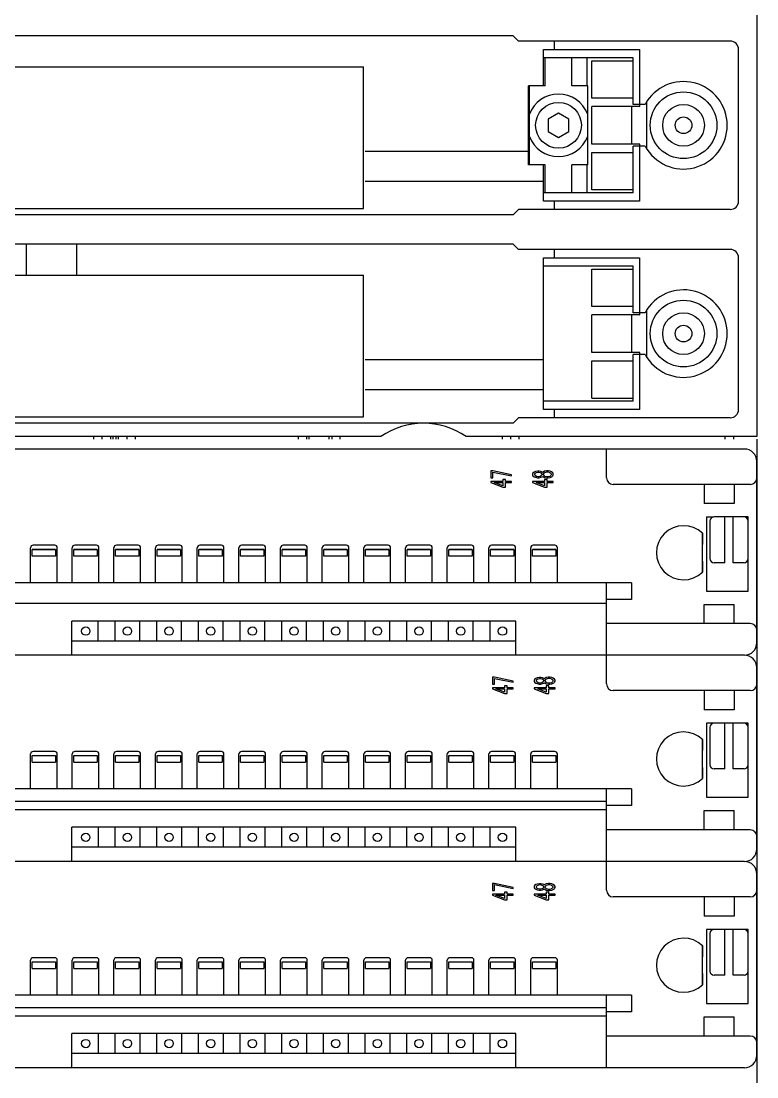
# Model space of a CAD drawing. Extents: x 10 to 610, y -247 to 1644.
# Drawn here: x 246.53 to 262.95, y 136.3 to 159.87 of the extents above; entities that cross this region are included whole.
import ezdxf

# ---------------------------------------------------------------- set-up
doc = ezdxf.new("R2010")
doc.units = 0
doc.header["$LTSCALE"] = 5
doc.header["$MEASUREMENT"] = 0
doc.layers.get('0').update_dxf_attribs({"linetype": 'CONTINUOUS'})

# ---------------------------------------------------------------- blocks, each defined once
blk = doc.blocks.new('L50')
at = {"color": 7, "linetype": 'Continuous'}
for p, q in [((287, 466.1), (287, 316.4)), ((257.75, 364.5), (78.6, 364.5)), ((257.75, 364.5), (258.4, 363.85)), ((283.8, 363.85), (258.4, 363.85)), ((262.7, 362.85), (262.7, 363.85)), ((261.4, 358.5), (261.4, 362.85)), ((261.4, 362.85), (272.9, 362.85)), ((272.9, 362.85), (272.9, 356.25)), ((284.8, 344.65), (284.8, 362.85)), ((272.15, 361.85), (261.4, 361.85)), ((261.6, 358.5), (261.6, 361.85)), ((264.8, 358.5), (264.8, 361.85)), ((266.6, 361.85), (266.6, 358.5)), ((267.2, 357), (267.2, 361.5)), ((267.2, 361.5), (272.15, 361.5)), ((272.15, 356.25), (272.15, 361.85)), ((101.2, 360.75), (239.8, 360.75)), ((239.8, 343.75), (239.8, 360.75)), ((259.6, 349), (259.6, 358.5)), ((261.6, 358.5), (259.6, 358.5)), ((259.7, 349), (259.7, 358.5)), ((266.7, 358.5), (264.8, 358.5)), ((266.7, 349), (266.7, 358.5)), ((272.15, 357), (267.2, 357)), ((273.58, 356.25), (272.15, 356.25)), ((272.95, 356), (272.95, 356.25)), ((273.8, 350.95), (273.8, 356.55)), ((263.2, 355.2), (261.95, 354.48)), ((264.45, 354.48), (263.2, 355.2)), ((267.2, 351.5), (267.2, 356)), ((272.95, 356), (267.2, 356)), ((271.99, 351.5), (271.99, 356)), ((272.86, 356.01), (272.95, 356.03)), ((261.95, 354.48), (261.95, 353.02)), ((264.45, 353.02), (264.45, 354.48)), ((261.95, 353.02), (263.2, 352.3)), ((263.2, 352.3), (264.45, 353.02)), ((272.95, 351.5), (267.2, 351.5)), ((272.15, 345.65), (272.15, 351.25)), ((273.58, 351.25), (272.15, 351.25)), ((272.95, 351.47), (272.86, 351.49)), ((272.9, 351.25), (272.9, 344.65)), ((272.95, 351.25), (272.95, 351.5)), ((240, 350.65), (259.6, 350.65)), ((267.2, 346), (267.2, 350.5)), ((267.2, 350.5), (272.15, 350.5)), ((261.6, 349), (259.6, 349)), ((261.4, 344.65), (261.4, 349)), ((261.6, 345.65), (261.6, 349)), ((264.8, 345.65), (264.8, 349)), ((266.7, 349), (264.8, 349)), ((266.6, 349), (266.6, 345.65)), ((240, 347.05), (261.4, 347.05)), ((272.15, 346), (267.2, 346)), ((272.15, 345.65), (261.4, 345.65)), ((272.9, 344.65), (261.4, 344.65)), ((262.7, 343.65), (262.7, 344.65)), ((101.2, 343.75), (239.8, 343.75)), ((257.75, 343), (258.4, 343.65)), ((283.8, 343.65), (258.4, 343.65)), ((257.75, 343), (78.6, 343)), ((257.75, 339.5), (78.6, 339.5)), ((199.35, 339.5), (199.35, 335.75)), ((205.35, 339.5), (205.35, 335.75)), ((257.75, 339.5), (258.4, 338.85)), ((283.8, 338.85), (258.4, 338.85)), ((262.7, 337.85), (262.7, 338.85)), ((261.4, 319.65), (261.4, 337.85)), ((261.4, 337.85), (272.9, 337.85)), ((272.9, 337.85), (272.9, 331.25)), ((284.8, 319.65), (284.8, 337.85)), ((272.15, 336.85), (261.4, 336.85)), ((267.2, 332), (267.2, 336.5)), ((267.2, 336.5), (272.15, 336.5)), ((272.15, 331.25), (272.15, 336.85)), ((101.2, 335.75), (239.8, 335.75)), ((239.8, 318.75), (239.8, 335.75)), ((272.15, 332), (267.2, 332)), ((267.2, 326.5), (267.2, 331)), ((272.95, 331), (267.2, 331)), ((271.99, 326.5), (271.99, 331)), ((273.58, 331.25), (272.15, 331.25)), ((272.86, 331.01), (272.95, 331.03)), ((272.95, 331), (272.95, 331.25)), ((273.8, 325.95), (273.8, 331.55)), ((240, 325.65), (261.4, 325.65)), ((272.95, 326.5), (267.2, 326.5)), ((272.15, 320.65), (272.15, 326.25)), ((273.58, 326.25), (272.15, 326.25)), ((272.95, 326.47), (272.86, 326.49)), ((272.9, 326.25), (272.9, 319.65)), ((272.95, 326.25), (272.95, 326.5)), ((267.2, 321), (267.2, 325.5)), ((267.2, 325.5), (272.15, 325.5)), ((240, 322.05), (261.4, 322.05)), ((272.15, 320.65), (261.4, 320.65)), ((267.2, 321), (272.15, 321)), ((272.9, 319.65), (261.4, 319.65)), ((262.7, 318.65), (262.7, 319.65)), ((101.2, 318.75), (239.8, 318.75)), ((257.75, 318), (258.4, 318.65)), ((283.8, 318.65), (258.4, 318.65)), ((257.75, 318), (78.6, 318)), ((241.88, 316.4), (68.6, 316.4)), ((207.45, 316.1), (207.45, 316.4)), ((208.45, 316.1), (208.45, 316.4)), ((209.49, 316.1), (209.49, 316.4)), ((209.78, 316.1), (209.78, 316.4)), ((210.12, 316.1), (210.12, 316.4)), ((210.41, 316.1), (210.41, 316.4)), ((211.45, 316.1), (211.45, 316.4)), ((212.45, 316.1), (212.45, 316.4)), ((232, 316.1), (232, 316.4)), ((233, 316.1), (233, 316.4)), ((233.3, 316.1), (233.3, 316.4)), ((235.7, 316.1), (235.7, 316.4)), ((236, 316.4), (236, 316.1)), ((237, 316.1), (237, 316.4)), ((287, 316.4), (252.12, 316.4)), ((256.5, 316.1), (256.5, 316.4)), ((257.5, 316.1), (257.5, 316.4)), ((258.5, 316.1), (258.5, 316.4)), ((283.2, 316.1), (283.2, 316.4)), ((284.2, 316.4), (284.2, 316.1)), ((287, 316.1), (287, 166.4)), ((285.5, 314.9), (-1.5, 314.9)), ((268.96, 311.45), (268.96, 314.9)), ((287, 291.65), (287, 313.4)), ((255.34, 312.28), (255.07, 312.28)), ((255.07, 312.28), (255.07, 311.44)), ((257.57, 311.81), (255.34, 312.28)), ((255.34, 312.14), (257.55, 311.68)), ((255.34, 311.44), (255.34, 312.14)), ((257.57, 311.67), (257.57, 311.81)), ((260.13, 312.02), (260.07, 311.9)), ((260.07, 311.9), (260.07, 311.81)), ((260.07, 311.81), (260.13, 311.69)), ((260.29, 312.14), (260.13, 312.02)), ((260.13, 311.69), (260.29, 311.58)), ((260.45, 312.21), (260.29, 312.14)), ((260.34, 311.9), (260.39, 312)), ((260.34, 311.81), (260.34, 311.9)), ((260.39, 311.72), (260.34, 311.81)), ((260.39, 312), (260.55, 312.09)), ((260.55, 311.62), (260.39, 311.72)), ((260.71, 312.25), (260.45, 312.21)), ((260.55, 312.09), (260.71, 312.14)), ((260.87, 312.25), (260.71, 312.25)), ((260.71, 312.14), (260.82, 312.14)), ((260.82, 312.14), (260.98, 312.09)), ((261.09, 312.21), (260.87, 312.25)), ((260.98, 312.09), (261.14, 312)), ((261.14, 311.72), (260.98, 311.62)), ((261.24, 312.14), (261.09, 312.21)), ((261.14, 312), (261.19, 311.9)), ((261.19, 311.81), (261.14, 311.72)), ((261.19, 311.9), (261.19, 311.81)), ((261.3, 312.09), (261.24, 312.14)), ((261.35, 312.14), (261.3, 312.09)), ((261.51, 312.23), (261.35, 312.14)), ((261.4, 311.9), (261.46, 312)), ((261.4, 311.81), (261.4, 311.9)), ((261.46, 311.72), (261.4, 311.81)), ((261.46, 312), (261.56, 312.09)), ((261.56, 311.62), (261.46, 311.72)), ((261.78, 312.28), (261.51, 312.23)), ((261.56, 312.09), (261.78, 312.16)), ((261.94, 312.28), (261.78, 312.28)), ((261.78, 312.16), (261.94, 312.16)), ((262.2, 312.23), (261.94, 312.28)), ((261.94, 312.16), (262.15, 312.09)), ((262.15, 312.09), (262.26, 312)), ((262.26, 311.72), (262.15, 311.62)), ((262.36, 312.16), (262.2, 312.23)), ((262.26, 312), (262.31, 311.9)), ((262.31, 311.81), (262.26, 311.72)), ((262.31, 311.9), (262.31, 311.81)), ((262.52, 312.04), (262.37, 312.15)), ((262.57, 311.93), (262.52, 312.04)), ((262.52, 311.67), (262.57, 311.79)), ((262.57, 311.79), (262.57, 311.93)), ((255.07, 311.44), (255.34, 311.44)), ((256.51, 311.02), (255.07, 311.02)), ((255.07, 311.02), (255.07, 310.87)), ((255.07, 310.87), (256.51, 310.31)), ((255.5, 310.87), (256.51, 310.87)), ((256.51, 310.48), (255.5, 310.87)), ((256.83, 311.25), (256.51, 311.25)), ((256.51, 311.25), (256.51, 311.02)), ((256.51, 310.87), (256.51, 310.48)), ((256.83, 311.02), (256.83, 311.25)), ((257.57, 311.02), (256.83, 311.02)), ((256.83, 310.87), (257.57, 310.87)), ((256.83, 310.31), (256.83, 310.87)), ((257.57, 310.87), (257.57, 311.02)), ((261.51, 311.02), (260.07, 311.02)), ((260.07, 311.02), (260.07, 310.87)), ((260.07, 310.87), (261.51, 310.31)), ((260.29, 311.58), (260.45, 311.51)), ((260.45, 311.51), (260.69, 311.46)), ((260.5, 310.87), (261.51, 310.87)), ((261.51, 310.48), (260.5, 310.87)), ((260.71, 311.58), (260.55, 311.62)), ((260.82, 311.58), (260.71, 311.58)), ((260.71, 311.46), (260.87, 311.46)), ((260.98, 311.62), (260.82, 311.58)), ((260.87, 311.46), (261.09, 311.51)), ((261.09, 311.51), (261.24, 311.58)), ((261.24, 311.58), (261.3, 311.62)), ((261.3, 311.62), (261.35, 311.58)), ((261.35, 311.58), (261.51, 311.48)), ((261.51, 311.48), (261.78, 311.44)), ((261.83, 311.25), (261.51, 311.25)), ((261.51, 311.25), (261.51, 311.02)), ((261.51, 310.87), (261.51, 310.48)), ((261.78, 311.55), (261.56, 311.62)), ((261.94, 311.55), (261.78, 311.55)), ((261.78, 311.44), (261.94, 311.44)), ((261.83, 311.02), (261.83, 311.25)), ((262.57, 311.02), (261.83, 311.02)), ((261.83, 310.87), (262.57, 310.87)), ((261.83, 310.31), (261.83, 310.87)), ((262.15, 311.62), (261.94, 311.55)), ((261.94, 311.44), (262.2, 311.48)), ((262.2, 311.48), (262.36, 311.55)), ((262.36, 311.55), (262.49, 311.65)), ((262.57, 310.87), (262.57, 311.02)), ((286.2, 310.65), (269.76, 310.65)), ((280.66, 310.65), (280.66, 308.35)), ((284.26, 310.65), (284.26, 308.35)), ((256.51, 310.31), (256.83, 310.31)), ((261.51, 310.31), (261.83, 310.31)), ((284.26, 308.35), (280.66, 308.35)), ((280.96, 306.75), (281.81, 306.75)), ((280.96, 306.75), (280.96, 297.85)), ((285.46, 306.75), (281.86, 306.75)), ((283.16, 301.25), (283.16, 306.75)), ((284.16, 301.25), (284.16, 306.75)), ((285.96, 306.75), (285.51, 306.75)), ((285.96, 297.85), (285.96, 306.75)), ((281.36, 306.25), (281.36, 301.75)), ((280.46, 300.1), (280.46, 304.81)), ((280.46, 304.79), (280.46, 303.46)), ((199.86, 298.85), (199.86, 303.05)), ((200.06, 302.87), (202.86, 302.87)), ((200.06, 302.85), (202.86, 302.85)), ((200.06, 302.05), (200.06, 302.85)), ((202.76, 303.35), (200.16, 303.35)), ((202.86, 302.85), (202.86, 302.05)), ((203.06, 298.85), (203.06, 303.05)), ((204.86, 298.85), (204.86, 303.05)), ((205.06, 302.87), (207.86, 302.87)), ((205.06, 302.85), (207.86, 302.85)), ((205.06, 302.05), (205.06, 302.85)), ((207.76, 303.35), (205.16, 303.35)), ((207.86, 302.85), (207.86, 302.05)), ((208.06, 298.85), (208.06, 303.05)), ((209.86, 298.85), (209.86, 303.05)), ((210.06, 302.87), (212.86, 302.87)), ((210.06, 302.85), (212.86, 302.85)), ((210.06, 302.05), (210.06, 302.85)), ((212.76, 303.35), (210.16, 303.35)), ((212.86, 302.85), (212.86, 302.05)), ((213.06, 298.85), (213.06, 303.05)), ((214.86, 298.85), (214.86, 303.05)), ((215.06, 302.87), (217.86, 302.87)), ((215.06, 302.85), (217.86, 302.85)), ((215.06, 302.05), (215.06, 302.85)), ((217.76, 303.35), (215.16, 303.35)), ((217.86, 302.85), (217.86, 302.05)), ((218.06, 298.85), (218.06, 303.05)), ((219.86, 298.85), (219.86, 303.05)), ((220.06, 302.87), (222.86, 302.87)), ((220.06, 302.85), (222.86, 302.85)), ((220.06, 302.05), (220.06, 302.85)), ((222.76, 303.35), (220.16, 303.35)), ((222.86, 302.85), (222.86, 302.05)), ((223.06, 298.85), (223.06, 303.05)), ((224.86, 298.85), (224.86, 303.05)), ((225.06, 302.87), (227.86, 302.87)), ((225.06, 302.85), (227.86, 302.85)), ((225.06, 302.05), (225.06, 302.85)), ((227.76, 303.35), (225.16, 303.35)), ((227.86, 302.85), (227.86, 302.05)), ((228.06, 298.85), (228.06, 303.05)), ((229.86, 298.85), (229.86, 303.05)), ((230.06, 302.87), (232.86, 302.87)), ((230.06, 302.85), (232.86, 302.85)), ((230.06, 302.05), (230.06, 302.85)), ((232.76, 303.35), (230.16, 303.35)), ((232.86, 302.85), (232.86, 302.05)), ((233.06, 298.85), (233.06, 303.05)), ((234.86, 298.85), (234.86, 303.05)), ((235.06, 302.87), (237.86, 302.87)), ((235.06, 302.85), (237.86, 302.85)), ((235.06, 302.05), (235.06, 302.85)), ((237.76, 303.35), (235.16, 303.35)), ((237.86, 302.85), (237.86, 302.05)), ((238.06, 298.85), (238.06, 303.05)), ((239.86, 298.85), (239.86, 303.05)), ((240.06, 302.87), (242.86, 302.87)), ((240.06, 302.85), (242.86, 302.85)), ((240.06, 302.05), (240.06, 302.85)), ((242.76, 303.35), (240.16, 303.35)), ((242.86, 302.85), (242.86, 302.05)), ((243.06, 298.85), (243.06, 303.05)), ((244.86, 298.85), (244.86, 303.05)), ((245.06, 302.87), (247.86, 302.87)), ((245.06, 302.85), (247.86, 302.85)), ((245.06, 302.05), (245.06, 302.85)), ((247.76, 303.35), (245.16, 303.35)), ((247.86, 302.85), (247.86, 302.05)), ((248.06, 298.85), (248.06, 303.05)), ((249.86, 298.85), (249.86, 303.05)), ((250.06, 302.87), (252.86, 302.87)), ((250.06, 302.85), (252.86, 302.85)), ((250.06, 302.05), (250.06, 302.85)), ((252.76, 303.35), (250.16, 303.35)), ((252.86, 302.85), (252.86, 302.05)), ((253.06, 298.85), (253.06, 303.05)), ((254.86, 298.85), (254.86, 303.05)), ((255.06, 302.87), (257.86, 302.87)), ((255.06, 302.85), (257.86, 302.85)), ((255.06, 302.05), (255.06, 302.85)), ((257.76, 303.35), (255.16, 303.35)), ((257.86, 302.85), (257.86, 302.05)), ((258.06, 298.85), (258.06, 303.05)), ((259.86, 298.85), (259.86, 303.05)), ((260.06, 302.87), (262.86, 302.87)), ((260.06, 302.85), (262.86, 302.85)), ((260.06, 302.05), (260.06, 302.85)), ((262.76, 303.35), (260.16, 303.35)), ((262.86, 302.85), (262.86, 302.05)), ((263.06, 298.85), (263.06, 303.05)), ((202.86, 302.05), (200.06, 302.05)), ((202.86, 302.03), (200.06, 302.03)), ((207.86, 302.05), (205.06, 302.05)), ((207.86, 302.03), (205.06, 302.03)), ((212.86, 302.05), (210.06, 302.05)), ((212.86, 302.03), (210.06, 302.03)), ((217.86, 302.05), (215.06, 302.05)), ((217.86, 302.03), (215.06, 302.03)), ((222.86, 302.05), (220.06, 302.05)), ((222.86, 302.03), (220.06, 302.03)), ((227.86, 302.05), (225.06, 302.05)), ((227.86, 302.03), (225.06, 302.03)), ((232.86, 302.05), (230.06, 302.05)), ((232.86, 302.03), (230.06, 302.03)), ((237.86, 302.05), (235.06, 302.05)), ((237.86, 302.03), (235.06, 302.03)), ((242.86, 302.05), (240.06, 302.05)), ((242.86, 302.03), (240.06, 302.03)), ((247.86, 302.05), (245.06, 302.05)), ((247.86, 302.03), (245.06, 302.03)), ((252.86, 302.05), (250.06, 302.05)), ((252.86, 302.03), (250.06, 302.03)), ((257.86, 302.05), (255.06, 302.05)), ((257.86, 302.03), (255.06, 302.03)), ((262.86, 302.05), (260.06, 302.05)), ((262.86, 302.03), (260.06, 302.03)), ((280.46, 301.44), (280.46, 300.11)), ((283.16, 301.25), (281.86, 301.25)), ((285.46, 301.25), (284.16, 301.25)), ((271.96, 298.85), (22.6, 298.85)), ((268.96, 290.15), (268.96, 298.85)), ((271.96, 298.85), (271.96, 296.85)), ((280.96, 297.85), (285.96, 297.85)), ((271.96, 296.85), (268.96, 296.85)), ((268.96, 296.35), (11.93, 296.35)), ((280.66, 296.25), (284.26, 296.25)), ((280.66, 293.95), (280.66, 296.25)), ((284.26, 293.95), (284.26, 296.25)), ((258.1, 294.25), (204.8, 294.25)), ((204.8, 290.15), (204.8, 294.25)), ((207.98, 291.85), (207.98, 294.25)), ((209.98, 294.25), (209.98, 291.85)), ((212.98, 291.85), (212.98, 294.25)), ((214.98, 294.25), (214.98, 291.85)), ((217.98, 291.85), (217.98, 294.25)), ((219.98, 294.25), (219.98, 291.85)), ((222.98, 291.85), (222.98, 294.25)), ((224.98, 294.25), (224.98, 291.85)), ((227.98, 291.85), (227.98, 294.25)), ((229.98, 294.25), (229.98, 291.85)), ((232.98, 291.85), (232.98, 294.25)), ((234.98, 294.25), (234.98, 291.85)), ((237.98, 291.85), (237.98, 294.25)), ((239.98, 294.25), (239.98, 291.85)), ((242.98, 291.85), (242.98, 294.25)), ((244.98, 294.25), (244.98, 291.85)), ((247.98, 291.85), (247.98, 294.25)), ((249.98, 294.25), (249.98, 291.85)), ((252.98, 291.85), (252.98, 294.25)), ((254.98, 294.25), (254.98, 291.85)), ((258.1, 290.15), (258.1, 294.25)), ((286.2, 293.95), (268.96, 293.95)), ((258.1, 291.85), (204.8, 291.85)), ((285.5, 290.15), (-1.5, 290.15)), ((268.96, 286.7), (268.96, 290.15)), ((287, 266.9), (287, 288.65)), ((255.54, 287.51), (255.28, 287.51)), ((255.28, 287.51), (255.28, 286.67)), ((255.28, 286.67), (255.54, 286.67)), ((257.78, 287.04), (255.54, 287.51)), ((255.54, 287.37), (257.75, 286.91)), ((255.54, 286.67), (255.54, 287.37)), ((257.03, 286.48), (256.71, 286.48)), ((256.71, 286.48), (256.71, 286.24)), ((257.03, 286.24), (257.03, 286.48)), ((257.78, 286.9), (257.78, 287.04)), ((260.33, 287.25), (260.28, 287.13)), ((260.28, 287.13), (260.28, 287.04)), ((260.28, 287.04), (260.33, 286.92)), ((260.49, 287.37), (260.33, 287.25)), ((260.33, 286.92), (260.49, 286.81)), ((260.65, 287.44), (260.49, 287.37)), ((260.49, 286.81), (260.65, 286.74)), ((260.54, 287.13), (260.6, 287.23)), ((260.54, 287.04), (260.54, 287.13)), ((260.6, 286.95), (260.54, 287.04)), ((260.6, 287.23), (260.75, 287.32)), ((260.75, 286.85), (260.6, 286.95)), ((260.91, 287.48), (260.65, 287.44)), ((260.65, 286.74), (260.89, 286.69)), ((260.75, 287.32), (260.91, 287.37)), ((260.91, 286.81), (260.75, 286.85)), ((261.07, 287.48), (260.91, 287.48)), ((260.91, 287.37), (261.02, 287.37)), ((261.02, 286.81), (260.91, 286.81)), ((260.91, 286.69), (261.07, 286.69)), ((261.02, 287.37), (261.18, 287.32)), ((261.18, 286.85), (261.02, 286.81)), ((261.29, 287.44), (261.07, 287.48)), ((261.07, 286.69), (261.29, 286.74)), ((261.18, 287.32), (261.34, 287.23)), ((261.34, 286.95), (261.18, 286.85)), ((261.45, 287.37), (261.29, 287.44)), ((261.29, 286.74), (261.45, 286.81)), ((261.34, 287.23), (261.39, 287.13)), ((261.39, 287.04), (261.34, 286.95)), ((261.39, 287.13), (261.39, 287.04)), ((261.5, 287.32), (261.45, 287.37)), ((261.45, 286.81), (261.5, 286.85)), ((261.55, 287.37), (261.5, 287.32)), ((261.5, 286.85), (261.55, 286.81)), ((261.71, 287.46), (261.55, 287.37)), ((261.55, 286.81), (261.71, 286.71)), ((261.61, 287.13), (261.66, 287.23)), ((261.61, 287.04), (261.61, 287.13)), ((261.66, 286.95), (261.61, 287.04)), ((261.66, 287.23), (261.77, 287.32)), ((261.77, 286.85), (261.66, 286.95)), ((261.98, 287.51), (261.71, 287.46)), ((261.71, 286.71), (261.98, 286.67)), ((262.03, 286.48), (261.71, 286.48)), ((261.71, 286.48), (261.71, 286.24)), ((261.77, 287.32), (261.98, 287.39)), ((261.98, 286.78), (261.77, 286.85)), ((262.14, 287.51), (261.98, 287.51)), ((261.98, 287.39), (262.14, 287.39)), ((262.14, 286.78), (261.98, 286.78)), ((261.98, 286.67), (262.14, 286.67)), ((262.03, 286.24), (262.03, 286.48)), ((262.4, 287.46), (262.14, 287.51)), ((262.14, 287.39), (262.35, 287.32)), ((262.35, 286.85), (262.14, 286.78)), ((262.14, 286.67), (262.4, 286.71)), ((262.35, 287.32), (262.46, 287.23)), ((262.46, 286.95), (262.35, 286.85)), ((262.56, 287.39), (262.4, 287.46)), ((262.4, 286.71), (262.56, 286.78)), ((262.46, 287.23), (262.51, 287.13)), ((262.51, 287.04), (262.46, 286.95)), ((262.51, 287.13), (262.51, 287.04)), ((262.56, 286.78), (262.7, 286.88)), ((262.72, 287.27), (262.57, 287.38)), ((262.78, 287.16), (262.72, 287.27)), ((262.72, 286.9), (262.78, 287.02)), ((262.78, 287.02), (262.78, 287.16)), ((256.71, 286.24), (255.28, 286.24)), ((255.28, 286.24), (255.28, 286.1)), ((255.28, 286.1), (256.71, 285.54)), ((255.7, 286.1), (256.71, 286.1)), ((256.71, 285.71), (255.7, 286.1)), ((256.71, 286.1), (256.71, 285.71)), ((256.71, 285.54), (257.03, 285.54)), ((257.78, 286.24), (257.03, 286.24)), ((257.03, 286.1), (257.78, 286.1)), ((257.03, 285.54), (257.03, 286.1)), ((257.78, 286.1), (257.78, 286.24)), ((261.71, 286.24), (260.28, 286.24)), ((260.28, 286.24), (260.28, 286.1)), ((260.28, 286.1), (261.71, 285.54)), ((260.7, 286.1), (261.71, 286.1)), ((261.71, 285.71), (260.7, 286.1)), ((261.71, 286.1), (261.71, 285.71)), ((261.71, 285.54), (262.03, 285.54)), ((262.78, 286.24), (262.03, 286.24)), ((262.03, 286.1), (262.78, 286.1)), ((262.03, 285.54), (262.03, 286.1)), ((262.78, 286.1), (262.78, 286.24)), ((286.2, 285.9), (269.76, 285.9)), ((280.66, 285.9), (280.66, 283.6)), ((284.26, 285.9), (284.26, 283.6)), ((284.26, 283.6), (280.66, 283.6)), ((285.96, 282), (280.96, 282)), ((280.96, 282), (280.96, 273.1)), ((281.36, 281.5), (281.36, 277)), ((281.66, 282.05), (281.66, 282)), ((283.16, 276.5), (283.16, 282)), ((284.16, 276.5), (284.16, 282)), ((285.96, 273.1), (285.96, 282)), ((280.46, 275.36), (280.46, 280.07)), ((280.46, 280.04), (280.46, 278.71)), ((199.86, 274.1), (199.86, 278.3)), ((200.06, 278.12), (202.86, 278.12)), ((200.06, 277.3), (200.06, 278.1)), ((202.76, 278.6), (200.16, 278.6)), ((202.86, 278.1), (202.86, 277.3)), ((203.06, 274.1), (203.06, 278.3)), ((204.86, 274.1), (204.86, 278.3)), ((205.06, 278.12), (207.86, 278.12)), ((205.06, 277.3), (205.06, 278.1)), ((207.76, 278.6), (205.16, 278.6)), ((207.86, 278.1), (207.86, 277.3)), ((208.06, 274.1), (208.06, 278.3)), ((209.86, 274.1), (209.86, 278.3)), ((210.06, 278.12), (212.86, 278.12)), ((210.06, 277.3), (210.06, 278.1)), ((212.76, 278.6), (210.16, 278.6)), ((212.86, 278.1), (212.86, 277.3)), ((213.06, 274.1), (213.06, 278.3)), ((214.86, 274.1), (214.86, 278.3)), ((215.06, 278.12), (217.86, 278.12)), ((215.06, 277.3), (215.06, 278.1)), ((217.76, 278.6), (215.16, 278.6)), ((217.86, 278.1), (217.86, 277.3)), ((218.06, 274.1), (218.06, 278.3)), ((219.86, 274.1), (219.86, 278.3)), ((220.06, 278.12), (222.86, 278.12)), ((220.06, 277.3), (220.06, 278.1)), ((222.76, 278.6), (220.16, 278.6)), ((222.86, 278.1), (222.86, 277.3)), ((223.06, 274.1), (223.06, 278.3)), ((224.86, 274.1), (224.86, 278.3)), ((225.06, 278.12), (227.86, 278.12)), ((225.06, 277.3), (225.06, 278.1)), ((227.76, 278.6), (225.16, 278.6)), ((227.86, 278.1), (227.86, 277.3)), ((228.06, 274.1), (228.06, 278.3)), ((229.86, 274.1), (229.86, 278.3)), ((230.06, 278.12), (232.86, 278.12)), ((230.06, 277.3), (230.06, 278.1)), ((232.76, 278.6), (230.16, 278.6)), ((232.86, 278.1), (232.86, 277.3)), ((233.06, 274.1), (233.06, 278.3)), ((234.86, 274.1), (234.86, 278.3)), ((235.06, 278.12), (237.86, 278.12)), ((235.06, 277.3), (235.06, 278.1)), ((237.76, 278.6), (235.16, 278.6)), ((237.86, 278.1), (237.86, 277.3)), ((238.06, 274.1), (238.06, 278.3)), ((239.86, 274.1), (239.86, 278.3)), ((240.06, 278.12), (242.86, 278.12)), ((240.06, 277.3), (240.06, 278.1)), ((242.76, 278.6), (240.16, 278.6)), ((242.86, 278.1), (242.86, 277.3)), ((243.06, 274.1), (243.06, 278.3)), ((244.86, 274.1), (244.86, 278.3)), ((245.06, 278.12), (247.86, 278.12)), ((245.06, 277.3), (245.06, 278.1)), ((247.76, 278.6), (245.16, 278.6)), ((247.86, 278.1), (247.86, 277.3)), ((248.06, 274.1), (248.06, 278.3)), ((249.86, 274.1), (249.86, 278.3)), ((250.06, 278.12), (252.86, 278.12)), ((250.06, 277.3), (250.06, 278.1)), ((252.76, 278.6), (250.16, 278.6)), ((252.86, 278.1), (252.86, 277.3)), ((253.06, 274.1), (253.06, 278.3)), ((254.86, 274.1), (254.86, 278.3)), ((255.06, 278.12), (257.86, 278.12)), ((255.06, 277.3), (255.06, 278.1)), ((257.76, 278.6), (255.16, 278.6)), ((257.86, 278.1), (257.86, 277.3)), ((258.06, 274.1), (258.06, 278.3)), ((259.86, 274.1), (259.86, 278.3)), ((260.06, 278.12), (262.86, 278.12)), ((260.06, 277.3), (260.06, 278.1)), ((262.76, 278.6), (260.16, 278.6)), ((262.86, 278.1), (262.86, 277.3)), ((263.06, 274.1), (263.06, 278.3)), ((202.86, 277.28), (200.06, 277.28)), ((207.86, 277.28), (205.06, 277.28)), ((212.86, 277.28), (210.06, 277.28)), ((217.86, 277.28), (215.06, 277.28)), ((222.86, 277.28), (220.06, 277.28)), ((227.86, 277.28), (225.06, 277.28)), ((232.86, 277.28), (230.06, 277.28)), ((237.86, 277.28), (235.06, 277.28)), ((242.86, 277.28), (240.06, 277.28)), ((247.86, 277.28), (245.06, 277.28)), ((252.86, 277.28), (250.06, 277.28)), ((257.86, 277.28), (255.06, 277.28)), ((262.86, 277.28), (260.06, 277.28)), ((280.46, 276.69), (280.46, 275.36)), ((283.16, 276.5), (281.86, 276.5)), ((285.46, 276.5), (284.16, 276.5)), ((271.96, 274.1), (22.6, 274.1)), ((268.96, 265.4), (268.96, 274.1)), ((271.96, 274.1), (271.96, 272.1)), ((268.96, 272.6), (22.6, 272.6)), ((280.96, 273.1), (285.96, 273.1)), ((268.96, 271.6), (11.93, 271.6)), ((271.96, 272.1), (268.96, 272.1)), ((280.66, 271.5), (284.26, 271.5)), ((280.66, 269.2), (280.66, 271.5)), ((284.26, 269.2), (284.26, 271.5)), ((258.1, 269.5), (204.8, 269.5)), ((204.8, 265.4), (204.8, 269.5)), ((207.98, 269.5), (207.98, 267.1)), ((209.98, 269.5), (209.98, 267.1)), ((212.98, 269.5), (212.98, 267.1)), ((214.98, 269.5), (214.98, 267.1)), ((217.98, 269.5), (217.98, 267.1)), ((219.98, 269.5), (219.98, 267.1)), ((222.98, 269.5), (222.98, 267.1)), ((224.98, 269.5), (224.98, 267.1)), ((227.98, 269.5), (227.98, 267.1)), ((229.98, 269.5), (229.98, 267.1)), ((232.98, 269.5), (232.98, 267.1)), ((234.98, 269.5), (234.98, 267.1)), ((237.98, 269.5), (237.98, 267.1)), ((239.98, 269.5), (239.98, 267.1)), ((242.98, 269.5), (242.98, 267.1)), ((244.98, 269.5), (244.98, 267.1)), ((247.98, 269.5), (247.98, 267.1)), ((249.98, 269.5), (249.98, 267.1)), ((252.98, 269.5), (252.98, 267.1)), ((254.98, 269.5), (254.98, 267.1)), ((258.1, 265.4), (258.1, 269.5)), ((286.2, 269.2), (268.96, 269.2)), ((258.1, 267.1), (204.8, 267.1)), ((285.5, 265.4), (-1.5, 265.4)), ((285.5, 265.4), (-1.5, 265.4)), ((268.96, 261.95), (268.96, 265.4)), ((287, 242.15), (287, 263.9)), ((255.54, 262.76), (255.28, 262.76)), ((255.28, 262.76), (255.28, 261.92)), ((257.78, 262.29), (255.54, 262.76)), ((255.54, 262.62), (257.75, 262.16)), ((255.54, 261.92), (255.54, 262.62)), ((257.78, 262.15), (257.78, 262.29)), ((260.33, 262.5), (260.28, 262.38)), ((260.28, 262.38), (260.28, 262.29)), ((260.28, 262.29), (260.33, 262.17)), ((260.49, 262.62), (260.33, 262.5)), ((260.65, 262.69), (260.49, 262.62)), ((260.54, 262.38), (260.6, 262.48)), ((260.54, 262.29), (260.54, 262.38)), ((260.6, 262.2), (260.54, 262.29)), ((260.6, 262.48), (260.75, 262.57)), ((260.91, 262.73), (260.65, 262.69)), ((260.75, 262.57), (260.91, 262.62)), ((261.07, 262.73), (260.91, 262.73)), ((260.91, 262.62), (261.02, 262.62)), ((261.02, 262.62), (261.18, 262.57)), ((261.29, 262.69), (261.07, 262.73)), ((261.18, 262.57), (261.34, 262.48)), ((261.45, 262.62), (261.29, 262.69)), ((261.34, 262.48), (261.39, 262.38)), ((261.39, 262.29), (261.34, 262.2)), ((261.39, 262.38), (261.39, 262.29)), ((261.5, 262.57), (261.45, 262.62)), ((261.55, 262.62), (261.5, 262.57)), ((261.71, 262.71), (261.55, 262.62)), ((261.61, 262.38), (261.66, 262.48)), ((261.61, 262.29), (261.61, 262.38)), ((261.66, 262.2), (261.61, 262.29)), ((261.66, 262.48), (261.77, 262.57)), ((261.98, 262.76), (261.71, 262.71)), ((261.77, 262.57), (261.98, 262.64)), ((262.14, 262.76), (261.98, 262.76)), ((261.98, 262.64), (262.14, 262.64)), ((262.4, 262.71), (262.14, 262.76)), ((262.14, 262.64), (262.35, 262.57)), ((262.35, 262.57), (262.46, 262.48)), ((262.56, 262.64), (262.4, 262.71)), ((262.46, 262.48), (262.51, 262.38)), ((262.51, 262.29), (262.46, 262.2)), ((262.51, 262.38), (262.51, 262.29)), ((262.72, 262.52), (262.57, 262.63)), ((262.78, 262.41), (262.72, 262.52)), ((262.78, 262.27), (262.78, 262.41)), ((255.28, 261.92), (255.54, 261.92)), ((256.71, 261.49), (255.28, 261.49)), ((255.28, 261.49), (255.28, 261.35)), ((255.28, 261.35), (256.71, 260.79)), ((255.7, 261.35), (256.71, 261.35)), ((256.71, 260.96), (255.7, 261.35)), ((257.03, 261.73), (256.71, 261.73)), ((256.71, 261.73), (256.71, 261.49)), ((256.71, 261.35), (256.71, 260.96)), ((257.03, 261.49), (257.03, 261.73)), ((257.78, 261.49), (257.03, 261.49)), ((257.03, 261.35), (257.78, 261.35)), ((257.03, 260.79), (257.03, 261.35)), ((257.78, 261.35), (257.78, 261.49)), ((261.71, 261.49), (260.28, 261.49)), ((260.28, 261.49), (260.28, 261.35)), ((260.28, 261.35), (261.71, 260.79)), ((260.33, 262.17), (260.49, 262.06)), ((260.49, 262.06), (260.65, 261.99)), ((260.75, 262.1), (260.6, 262.2)), ((260.65, 261.99), (260.89, 261.94)), ((260.7, 261.35), (261.71, 261.35)), ((261.71, 260.96), (260.7, 261.35)), ((260.91, 262.06), (260.75, 262.1)), ((261.02, 262.06), (260.91, 262.06)), ((260.91, 261.94), (261.07, 261.94)), ((261.18, 262.1), (261.02, 262.06)), ((261.07, 261.94), (261.29, 261.99)), ((261.34, 262.2), (261.18, 262.1)), ((261.29, 261.99), (261.45, 262.06)), ((261.45, 262.06), (261.5, 262.1)), ((261.5, 262.1), (261.55, 262.06)), ((261.55, 262.06), (261.71, 261.96)), ((261.77, 262.1), (261.66, 262.2)), ((261.71, 261.96), (261.98, 261.92)), ((262.03, 261.73), (261.71, 261.73)), ((261.71, 261.73), (261.71, 261.49)), ((261.71, 261.35), (261.71, 260.96)), ((261.98, 262.03), (261.77, 262.1)), ((262.14, 262.03), (261.98, 262.03)), ((261.98, 261.92), (262.14, 261.92)), ((262.03, 261.49), (262.03, 261.73)), ((262.78, 261.49), (262.03, 261.49)), ((262.03, 261.35), (262.78, 261.35)), ((262.03, 260.79), (262.03, 261.35)), ((262.35, 262.1), (262.14, 262.03)), ((262.14, 261.92), (262.4, 261.96)), ((262.46, 262.2), (262.35, 262.1)), ((262.4, 261.96), (262.56, 262.03)), ((262.56, 262.03), (262.7, 262.13)), ((262.72, 262.15), (262.78, 262.27)), ((262.78, 261.35), (262.78, 261.49)), ((286.2, 261.15), (269.76, 261.15)), ((280.66, 261.15), (280.66, 258.85)), ((284.26, 261.15), (284.26, 258.85)), ((256.71, 260.79), (257.03, 260.79)), ((261.71, 260.79), (262.03, 260.79)), ((284.26, 258.85), (280.66, 258.85)), ((285.96, 257.25), (280.96, 257.25)), ((280.96, 257.25), (280.96, 248.35)), ((281.66, 257.3), (281.66, 257.25)), ((283.16, 251.75), (283.16, 257.25)), ((284.16, 251.75), (284.16, 257.25)), ((285.96, 248.35), (285.96, 257.25)), ((281.36, 256.75), (281.36, 252.25)), ((280.46, 250.61), (280.46, 255.32)), ((280.46, 255.29), (280.46, 253.96)), ((199.86, 249.35), (199.86, 253.55)), ((202.76, 253.85), (200.16, 253.85)), ((203.06, 249.35), (203.06, 253.55)), ((204.86, 249.35), (204.86, 253.55)), ((207.76, 253.85), (205.16, 253.85)), ((208.06, 249.35), (208.06, 253.55)), ((209.86, 249.35), (209.86, 253.55)), ((212.76, 253.85), (210.16, 253.85)), ((213.06, 249.35), (213.06, 253.55)), ((214.86, 249.35), (214.86, 253.55)), ((217.76, 253.85), (215.16, 253.85)), ((218.06, 249.35), (218.06, 253.55)), ((219.86, 249.35), (219.86, 253.55)), ((222.76, 253.85), (220.16, 253.85)), ((223.06, 249.35), (223.06, 253.55)), ((224.86, 249.35), (224.86, 253.55)), ((227.76, 253.85), (225.16, 253.85)), ((228.06, 249.35), (228.06, 253.55)), ((229.86, 249.35), (229.86, 253.55)), ((232.76, 253.85), (230.16, 253.85)), ((233.06, 249.35), (233.06, 253.55)), ((234.86, 249.35), (234.86, 253.55)), ((237.76, 253.85), (235.16, 253.85)), ((238.06, 249.35), (238.06, 253.55)), ((239.86, 249.35), (239.86, 253.55)), ((242.76, 253.85), (240.16, 253.85)), ((243.06, 249.35), (243.06, 253.55)), ((244.86, 249.35), (244.86, 253.55)), ((247.76, 253.85), (245.16, 253.85)), ((248.06, 249.35), (248.06, 253.55)), ((249.86, 249.35), (249.86, 253.55)), ((252.76, 253.85), (250.16, 253.85)), ((253.06, 249.35), (253.06, 253.55)), ((254.86, 249.35), (254.86, 253.55)), ((257.76, 253.85), (255.16, 253.85)), ((258.06, 249.35), (258.06, 253.55)), ((259.86, 249.35), (259.86, 253.55)), ((262.76, 253.85), (260.16, 253.85)), ((263.06, 249.35), (263.06, 253.55)), ((200.06, 253.37), (202.86, 253.37)), ((200.06, 252.55), (200.06, 253.35)), ((202.86, 252.53), (200.06, 252.53)), ((202.86, 253.35), (202.86, 252.55)), ((205.06, 253.37), (207.86, 253.37)), ((205.06, 252.55), (205.06, 253.35)), ((207.86, 252.53), (205.06, 252.53)), ((207.86, 253.35), (207.86, 252.55)), ((210.06, 253.37), (212.86, 253.37)), ((210.06, 252.55), (210.06, 253.35)), ((212.86, 252.53), (210.06, 252.53)), ((212.86, 253.35), (212.86, 252.55)), ((215.06, 253.37), (217.86, 253.37)), ((215.06, 252.55), (215.06, 253.35)), ((217.86, 252.53), (215.06, 252.53)), ((217.86, 253.35), (217.86, 252.55)), ((220.06, 253.37), (222.86, 253.37)), ((220.06, 252.55), (220.06, 253.35)), ((222.86, 252.53), (220.06, 252.53)), ((222.86, 253.35), (222.86, 252.55)), ((225.06, 253.37), (227.86, 253.37)), ((225.06, 252.55), (225.06, 253.35)), ((227.86, 252.53), (225.06, 252.53)), ((227.86, 253.35), (227.86, 252.55)), ((230.06, 253.37), (232.86, 253.37)), ((230.06, 252.55), (230.06, 253.35)), ((232.86, 252.53), (230.06, 252.53)), ((232.86, 253.35), (232.86, 252.55)), ((235.06, 253.37), (237.86, 253.37)), ((235.06, 252.55), (235.06, 253.35)), ((237.86, 252.53), (235.06, 252.53)), ((237.86, 253.35), (237.86, 252.55)), ((240.06, 253.37), (242.86, 253.37)), ((240.06, 252.55), (240.06, 253.35)), ((242.86, 252.53), (240.06, 252.53)), ((242.86, 253.35), (242.86, 252.55)), ((245.06, 253.37), (247.86, 253.37)), ((245.06, 252.55), (245.06, 253.35)), ((247.86, 252.53), (245.06, 252.53)), ((247.86, 253.35), (247.86, 252.55)), ((250.06, 253.37), (252.86, 253.37)), ((250.06, 252.55), (250.06, 253.35)), ((252.86, 252.53), (250.06, 252.53)), ((252.86, 253.35), (252.86, 252.55)), ((255.06, 253.37), (257.86, 253.37)), ((255.06, 252.55), (255.06, 253.35)), ((257.86, 252.53), (255.06, 252.53)), ((257.86, 253.35), (257.86, 252.55)), ((260.06, 253.37), (262.86, 253.37)), ((260.06, 252.55), (260.06, 253.35)), ((262.86, 252.53), (260.06, 252.53)), ((262.86, 253.35), (262.86, 252.55)), ((280.46, 251.94), (280.46, 250.61)), ((283.16, 251.75), (281.86, 251.75)), ((285.46, 251.75), (284.16, 251.75)), ((271.96, 249.35), (22.6, 249.35)), ((268.96, 240.65), (268.96, 249.35)), ((271.96, 249.35), (271.96, 247.35)), ((280.96, 248.35), (285.96, 248.35)), ((268.96, 247.85), (22.6, 247.85)), ((271.96, 247.35), (268.96, 247.35)), ((268.96, 246.85), (11.93, 246.85)), ((280.66, 246.75), (284.26, 246.75)), ((280.66, 244.45), (280.66, 246.75)), ((284.26, 244.45), (284.26, 246.75)), ((258.1, 244.75), (204.8, 244.75)), ((204.8, 240.65), (204.8, 244.75)), ((207.98, 244.75), (207.98, 242.35)), ((209.98, 244.75), (209.98, 242.35)), ((212.98, 244.75), (212.98, 242.35)), ((214.98, 244.75), (214.98, 242.35)), ((217.98, 244.75), (217.98, 242.35)), ((219.98, 244.75), (219.98, 242.35)), ((222.98, 244.75), (222.98, 242.35)), ((224.98, 244.75), (224.98, 242.35)), ((227.98, 244.75), (227.98, 242.35)), ((229.98, 244.75), (229.98, 242.35)), ((232.98, 244.75), (232.98, 242.35)), ((234.98, 244.75), (234.98, 242.35)), ((237.98, 244.75), (237.98, 242.35)), ((239.98, 244.75), (239.98, 242.35)), ((242.98, 244.75), (242.98, 242.35)), ((244.98, 244.75), (244.98, 242.35)), ((247.98, 244.75), (247.98, 242.35)), ((249.98, 244.75), (249.98, 242.35)), ((252.98, 244.75), (252.98, 242.35)), ((254.98, 244.75), (254.98, 242.35)), ((258.1, 240.65), (258.1, 244.75)), ((286.2, 244.45), (268.96, 244.45)), ((258.1, 242.35), (204.8, 242.35)), ((285.5, 240.65), (-1.5, 240.65))]:
    blk.add_line(p, q, dxfattribs=at)
for centre, radius in [((278.2, 353.75), 4), ((263.2, 353.75), 2.75), ((278.2, 353.75), 2.5), ((278.2, 353.75), 1), ((278.2, 328.75), 4), ((278.2, 328.75), 2.5), ((278.2, 328.75), 1), ((206.48, 293.05), 0.5), ((211.48, 293.05), 0.5), ((216.48, 293.05), 0.5), ((221.48, 293.05), 0.5), ((226.48, 293.05), 0.5), ((231.48, 293.05), 0.5), ((236.48, 293.05), 0.5), ((241.48, 293.05), 0.5), ((246.48, 293.05), 0.5), ((251.48, 293.05), 0.5), ((256.48, 293.05), 0.5), ((206.48, 268.3), 0.5), ((211.48, 268.3), 0.5), ((216.48, 268.3), 0.5), ((221.48, 268.3), 0.5), ((226.48, 268.3), 0.5), ((231.48, 268.3), 0.5), ((236.48, 268.3), 0.5), ((241.48, 268.3), 0.5), ((246.48, 268.3), 0.5), ((251.48, 268.3), 0.5), ((256.48, 268.3), 0.5), ((206.48, 243.55), 0.5), ((211.48, 243.55), 0.5), ((216.48, 243.55), 0.5), ((221.48, 243.55), 0.5), ((226.48, 243.55), 0.5), ((231.48, 243.55), 0.5), ((236.48, 243.55), 0.5), ((241.48, 243.55), 0.5), ((246.48, 243.55), 0.5), ((251.48, 243.55), 0.5), ((256.48, 243.55), 0.5)]:
    blk.add_circle(centre, radius, dxfattribs=at)
for centre, radius, start, end in [((283.8, 362.85), 1, 0, 90), ((278.2, 353.75), 5.25, 208.4369, 151.5631), ((263.2, 353.75), 3.75, 21.0395, 158.9605), ((263.2, 353.75), 3.75, 201.0395, 338.9605), ((283.8, 344.65), 1, 270, 0), ((283.8, 337.85), 1, 0, 90), ((278.2, 328.75), 5.25, 208.4369, 151.5631), ((283.8, 319.65), 1, 270, 0), ((247, 309), 9, 55.3079, 124.6921), ((285.5, 313.4), 1.5, 0, 90), ((269.76, 311.45), 0.8, 180, 270), ((286.2, 311.45), 0.8, 270, 0), ((281.86, 306.25), 0.5, 90, 180), ((285.46, 306.25), 0.5, 0, 90), ((278.2, 302.45), 3.25, 45.9421, 314.0579), ((200.16, 303.05), 0.3, 90, 180), ((202.76, 303.05), 0.3, 0, 90), ((205.16, 303.05), 0.3, 90, 180), ((207.76, 303.05), 0.3, 0, 90), ((210.16, 303.05), 0.3, 90, 180), ((212.76, 303.05), 0.3, 0, 90), ((215.16, 303.05), 0.3, 90, 180), ((217.76, 303.05), 0.3, 0, 90), ((220.16, 303.05), 0.3, 90, 180), ((222.76, 303.05), 0.3, 0, 90), ((225.16, 303.05), 0.3, 90, 180), ((227.76, 303.05), 0.3, 0, 90), ((230.16, 303.05), 0.3, 90, 180), ((232.76, 303.05), 0.3, 0, 90), ((235.16, 303.05), 0.3, 90, 180), ((237.76, 303.05), 0.3, 0, 90), ((240.16, 303.05), 0.3, 90, 180), ((242.76, 303.05), 0.3, 0, 90), ((245.16, 303.05), 0.3, 90, 180), ((247.76, 303.05), 0.3, 0, 90), ((250.16, 303.05), 0.3, 90, 180), ((252.76, 303.05), 0.3, 0, 90), ((255.16, 303.05), 0.3, 90, 180), ((257.76, 303.05), 0.3, 0, 90), ((260.16, 303.05), 0.3, 90, 180), ((262.76, 303.05), 0.3, 0, 90), ((281.86, 301.75), 0.5, 180, 270), ((285.46, 301.75), 0.5, 270, 0), ((286.2, 293.15), 0.8, 0, 90), ((285.5, 291.65), 1.5, 270, 0), ((285.5, 288.65), 1.5, 0, 90), ((269.76, 286.7), 0.8, 180, 270), ((286.2, 286.7), 0.8, 270, 0), ((281.86, 281.5), 0.5, 90, 180), ((285.46, 281.5), 0.5, 0, 90), ((278.2, 277.7), 3.25, 45.9421, 314.0579), ((200.16, 278.3), 0.3, 90, 180), ((202.76, 278.3), 0.3, 0, 90), ((205.16, 278.3), 0.3, 90, 180), ((207.76, 278.3), 0.3, 0, 90), ((210.16, 278.3), 0.3, 90, 180), ((212.76, 278.3), 0.3, 0, 90), ((215.16, 278.3), 0.3, 90, 180), ((217.76, 278.3), 0.3, 0, 90), ((220.16, 278.3), 0.3, 90, 180), ((222.76, 278.3), 0.3, 0, 90), ((225.16, 278.3), 0.3, 90, 180), ((227.76, 278.3), 0.3, 0, 90), ((230.16, 278.3), 0.3, 90, 180), ((232.76, 278.3), 0.3, 0, 90), ((235.16, 278.3), 0.3, 90, 180), ((237.76, 278.3), 0.3, 0, 90), ((240.16, 278.3), 0.3, 90, 180), ((242.76, 278.3), 0.3, 0, 90), ((245.16, 278.3), 0.3, 90, 180), ((247.76, 278.3), 0.3, 0, 90), ((250.16, 278.3), 0.3, 90, 180), ((252.76, 278.3), 0.3, 0, 90), ((255.16, 278.3), 0.3, 90, 180), ((257.76, 278.3), 0.3, 0, 90), ((260.16, 278.3), 0.3, 90, 180), ((262.76, 278.3), 0.3, 0, 90), ((281.86, 277), 0.5, 180, 270), ((285.46, 277), 0.5, 270, 0), ((286.2, 268.4), 0.8, 0, 90), ((285.5, 266.9), 1.5, 270, 0), ((285.5, 263.9), 1.5, 0, 90), ((269.76, 261.95), 0.8, 180, 270), ((286.2, 261.95), 0.8, 270, 0), ((281.86, 256.75), 0.5, 90, 180), ((285.46, 256.75), 0.5, 0, 90), ((278.2, 252.95), 3.25, 45.9421, 314.0579), ((200.16, 253.55), 0.3, 90, 180), ((202.76, 253.55), 0.3, 0, 90), ((205.16, 253.55), 0.3, 90, 180), ((207.76, 253.55), 0.3, 0, 90), ((210.16, 253.55), 0.3, 90, 180), ((212.76, 253.55), 0.3, 0, 90), ((215.16, 253.55), 0.3, 90, 180), ((217.76, 253.55), 0.3, 0, 90), ((220.16, 253.55), 0.3, 90, 180), ((222.76, 253.55), 0.3, 0, 90), ((225.16, 253.55), 0.3, 90, 180), ((227.76, 253.55), 0.3, 0, 90), ((230.16, 253.55), 0.3, 90, 180), ((232.76, 253.55), 0.3, 0, 90), ((235.16, 253.55), 0.3, 90, 180), ((237.76, 253.55), 0.3, 0, 90), ((240.16, 253.55), 0.3, 90, 180), ((242.76, 253.55), 0.3, 0, 90), ((245.16, 253.55), 0.3, 90, 180), ((247.76, 253.55), 0.3, 0, 90), ((250.16, 253.55), 0.3, 90, 180), ((252.76, 253.55), 0.3, 0, 90), ((255.16, 253.55), 0.3, 90, 180), ((257.76, 253.55), 0.3, 0, 90), ((260.16, 253.55), 0.3, 90, 180), ((262.76, 253.55), 0.3, 0, 90), ((281.86, 252.25), 0.5, 180, 270), ((285.46, 252.25), 0.5, 270, 0), ((286.2, 243.65), 0.8, 0, 90), ((285.5, 242.15), 1.5, 270, 0)]:
    blk.add_arc(centre, radius, start, end, dxfattribs=at)

msp = doc.modelspace()

# ---------------------------------------------------------------- block references
at = {"linetype": 'Continuous', "xscale": 0.1860223936625646, "yscale": 0.1860223936625646, "zscale": 0.1860223936625646}
msp.add_blockref('L50', (209.558, 91.74), dxfattribs=at)

doc.saveas('drawing.dxf')
